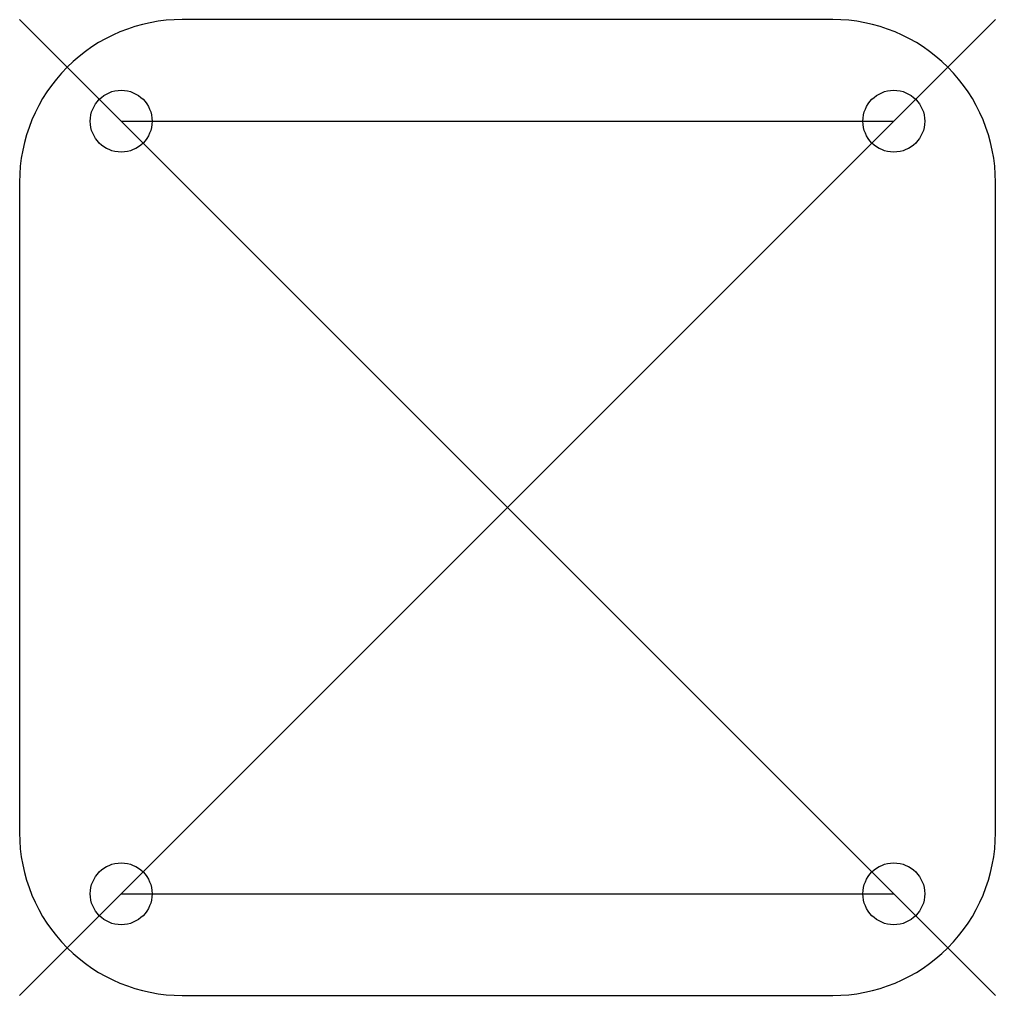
# Model space of a CAD drawing. Header units: inches. Extents: x 0 to 6, y 0 to 6.
import ezdxf

# ---------------------------------------------------------------- set-up
doc = ezdxf.new("R2010")
doc.units = ezdxf.units.IN
doc.layers.get('0').update_dxf_attribs({"linetype": 'CONTINUOUS'})

msp = doc.modelspace()

# ---------------------------------------------------------------- linework, layer by layer
for p, q in [((0, 6), (6, 0)), ((6, 6), (0, 0)), ((0.625, 5.375), (5.375, 5.375)), ((0.625, 0.625), (5.375, 0.625))]:
    msp.add_line(p, q)
msp.add_lwpolyline([(1, 0), (5, 0, 0.414214), (6, 1), (6, 5, 0.414214), (5, 6), (1, 6, 0.414214), (0, 5), (0, 1, 0.414214)], format="xyb", close=True)
for centre in [(0.625, 5.375), (5.375, 5.375), (0.625, 0.625), (5.375, 0.625)]:
    msp.add_circle(centre, 0.19)

doc.saveas('drawing.dxf')
